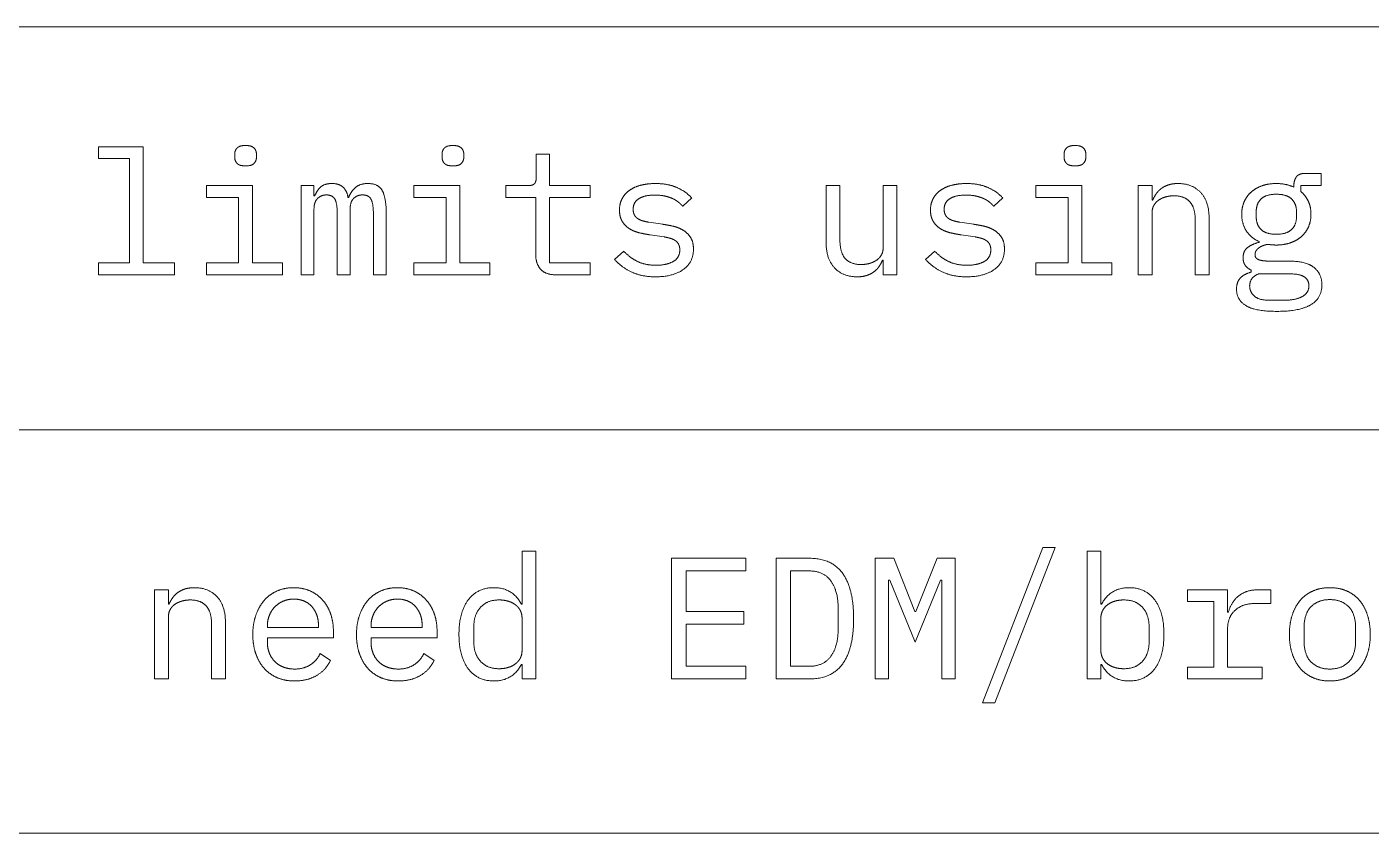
# Model space of a CAD drawing. Header units: millimetres. Extents: x 22 to 584, y 11 to 410.
# Drawn here: x 488.85 to 512.19, y 51.35 to 65.35 of the extents above; entities that cross this region are included whole.
import ezdxf

# ---------------------------------------------------------------- set-up
doc = ezdxf.new("R2010")
doc.units = ezdxf.units.MM
doc.layers.add('dims', color=7, linetype='Continuous', lineweight=5)

msp = doc.modelspace()

# ---------------------------------------------------------------- linework, layer by layer
at = {"layer": 'dims'}
for p, q in [((423.223, 65.35), (566.75, 65.35)), ((490.093, 63.266), (490.093, 63.062)), ((490.873, 63.266), (490.093, 63.266)), ((490.873, 61.25), (490.873, 63.266)), ((490.093, 63.062), (490.633, 63.062)), ((490.633, 63.062), (490.633, 61.25)), ((492.46, 63.137), (492.46, 63.089)), ((492.838, 63.089), (492.838, 63.137)), ((496.06, 63.137), (496.06, 63.089)), ((496.438, 63.089), (496.438, 63.137)), ((497.695, 63.14), (497.695, 62.735)), ((497.926, 63.14), (497.695, 63.14)), ((497.926, 62.594), (497.926, 63.14)), ((506.86, 63.137), (506.86, 63.089)), ((507.238, 63.089), (507.238, 63.137)), ((511.321, 62.804), (511.036, 62.804)), ((511.321, 62.594), (511.321, 62.804)), ((491.971, 62.594), (491.971, 62.39)), ((492.769, 62.594), (491.971, 62.594)), ((492.769, 61.25), (492.769, 62.594)), ((493.615, 62.594), (493.615, 61.046)), ((493.837, 62.594), (493.615, 62.594)), ((493.837, 62.414), (493.837, 62.594)), ((495.571, 62.594), (495.571, 62.39)), ((496.369, 62.594), (495.571, 62.594)), ((496.369, 61.25), (496.369, 62.594)), ((497.17, 62.594), (497.17, 62.39)), ((497.554, 62.594), (497.17, 62.594)), ((498.631, 62.594), (497.926, 62.594)), ((498.631, 62.39), (498.631, 62.594)), ((502.729, 62.594), (502.729, 61.601)), ((502.969, 62.594), (502.729, 62.594)), ((502.969, 61.643), (502.969, 62.594)), ((503.719, 62.594), (503.719, 61.52)), ((503.959, 62.594), (503.719, 62.594)), ((503.959, 61.046), (503.959, 62.594)), ((506.371, 62.594), (506.371, 62.39)), ((507.169, 62.594), (506.371, 62.594)), ((507.169, 61.25), (507.169, 62.594)), ((508.147, 62.594), (508.147, 61.046)), ((508.387, 62.594), (508.147, 62.594)), ((508.387, 62.342), (508.387, 62.594)), ((510.85, 62.594), (510.85, 62.567)), ((510.973, 62.594), (511.321, 62.594)), ((510.973, 62.489), (510.973, 62.594)), ((491.971, 62.39), (492.529, 62.39)), ((492.529, 62.39), (492.529, 61.25)), ((493.849, 62.414), (493.837, 62.414)), ((494.437, 62.387), (494.428, 62.387)), ((495.571, 62.39), (496.129, 62.39)), ((496.129, 62.39), (496.129, 61.25)), ((497.17, 62.39), (497.686, 62.39)), ((497.686, 62.39), (497.686, 61.4)), ((497.926, 62.39), (498.631, 62.39)), ((497.926, 61.25), (497.926, 62.39)), ((500.239, 62.234), (500.395, 62.381)), ((505.639, 62.234), (505.795, 62.381)), ((506.371, 62.39), (506.929, 62.39)), ((506.929, 62.39), (506.929, 61.25)), ((508.399, 62.342), (508.387, 62.342)), ((493.837, 61.046), (493.837, 62.183)), ((494.242, 62.081), (494.242, 61.046)), ((494.464, 61.046), (494.464, 62.183)), ((494.869, 62.081), (494.869, 61.046)), ((495.091, 61.046), (495.091, 62.12)), ((508.387, 61.046), (508.387, 62.12)), ((510.196, 62.054), (510.196, 62.141)), ((510.895, 62.141), (510.895, 62.054)), ((499.894, 61.922), (499.651, 61.958)), ((505.294, 61.922), (505.051, 61.958)), ((509.137, 61.997), (509.137, 61.046)), ((509.377, 61.046), (509.377, 62.039)), ((499.672, 61.739), (499.915, 61.703)), ((505.072, 61.739), (505.315, 61.703)), ((510.247, 61.622), (510.247, 61.61)), ((499.216, 61.454), (499.054, 61.313)), ((504.616, 61.454), (504.454, 61.313)), ((490.093, 61.25), (490.093, 61.046)), ((490.633, 61.25), (490.093, 61.25)), ((491.413, 61.25), (490.873, 61.25)), ((491.413, 61.046), (491.413, 61.25)), ((491.971, 61.25), (491.971, 61.046)), ((492.529, 61.25), (491.971, 61.25)), ((493.291, 61.25), (492.769, 61.25)), ((493.291, 61.046), (493.291, 61.25)), ((495.571, 61.25), (495.571, 61.046)), ((496.129, 61.25), (495.571, 61.25)), ((496.891, 61.25), (496.369, 61.25)), ((496.891, 61.046), (496.891, 61.25)), ((498.631, 61.25), (497.926, 61.25)), ((498.631, 61.046), (498.631, 61.25)), ((503.707, 61.298), (503.719, 61.298)), ((503.719, 61.298), (503.719, 61.046)), ((506.371, 61.25), (506.371, 61.046)), ((506.929, 61.25), (506.371, 61.25)), ((507.691, 61.25), (507.169, 61.25)), ((507.691, 61.046), (507.691, 61.25)), ((510.766, 61.283), (510.424, 61.283)), ((490.093, 61.046), (491.413, 61.046)), ((491.971, 61.046), (493.291, 61.046)), ((493.615, 61.046), (493.837, 61.046)), ((494.242, 61.046), (494.464, 61.046)), ((494.869, 61.046), (495.091, 61.046)), ((495.571, 61.046), (496.891, 61.046)), ((498.028, 61.046), (498.631, 61.046)), ((503.719, 61.046), (503.959, 61.046)), ((506.371, 61.046), (507.691, 61.046)), ((508.147, 61.046), (508.387, 61.046)), ((509.137, 61.046), (509.377, 61.046)), ((510.106, 61.127), (510.106, 61.091)), ((510.238, 61.061), (510.775, 61.061)), ((510.667, 60.602), (510.433, 60.602)), ((423.223, 58.35), (566.75, 58.35)), ((497.449, 56.248), (497.449, 55.324)), ((497.689, 56.248), (497.449, 56.248)), ((497.689, 54.028), (497.689, 56.248)), ((506.489, 56.308), (505.444, 53.614)), ((505.66, 53.614), (506.704, 56.308)), ((506.704, 56.308), (506.489, 56.308)), ((507.259, 56.248), (507.259, 54.028)), ((507.499, 56.248), (507.259, 56.248)), ((507.499, 55.324), (507.499, 56.248)), ((500.044, 56.122), (500.044, 54.028)), ((501.334, 56.122), (500.044, 56.122)), ((501.334, 55.903), (501.334, 56.122)), ((501.859, 56.122), (501.859, 54.028)), ((502.444, 56.122), (501.859, 56.122)), ((503.579, 56.122), (503.579, 54.028)), ((503.902, 56.122), (503.579, 56.122)), ((504.271, 55.198), (503.902, 56.122)), ((504.659, 56.122), (504.289, 55.198)), ((504.97, 56.122), (504.659, 56.122)), ((504.97, 54.028), (504.97, 56.122)), ((500.296, 55.903), (501.334, 55.903)), ((500.296, 55.198), (500.296, 55.903)), ((502.111, 55.903), (502.432, 55.903)), ((502.111, 54.247), (502.111, 55.903)), ((491.069, 55.576), (491.069, 54.028)), ((491.309, 55.576), (491.069, 55.576)), ((491.309, 55.324), (491.309, 55.576)), ((503.809, 55.741), (503.834, 55.741)), ((503.809, 55.078), (503.809, 55.741)), ((503.834, 55.741), (504.274, 54.664)), ((504.274, 54.664), (504.715, 55.741)), ((504.715, 55.741), (504.739, 55.741)), ((504.739, 55.741), (504.739, 55.078)), ((509.005, 55.576), (509.005, 55.372)), ((509.699, 55.576), (509.005, 55.576)), ((509.699, 55.186), (509.699, 55.576)), ((510.451, 55.576), (510.235, 55.576)), ((510.451, 55.336), (510.451, 55.576)), ((491.32, 55.324), (491.309, 55.324)), ((497.449, 55.324), (497.437, 55.324)), ((507.511, 55.324), (507.499, 55.324)), ((509.005, 55.372), (509.459, 55.372)), ((509.459, 55.372), (509.459, 54.232)), ((510.16, 55.336), (510.451, 55.336)), ((491.309, 54.028), (491.309, 55.102)), ((497.449, 55.081), (497.449, 54.523)), ((501.299, 55.198), (500.296, 55.198)), ((501.299, 54.979), (501.299, 55.198)), ((502.939, 55.237), (502.939, 54.913)), ((504.289, 55.198), (504.271, 55.198)), ((507.499, 54.523), (507.499, 55.081)), ((509.714, 55.186), (509.699, 55.186)), ((492.059, 54.979), (492.059, 54.028)), ((492.299, 54.028), (492.299, 55.021)), ((493.027, 54.922), (493.027, 54.943)), ((493.915, 54.922), (493.027, 54.922)), ((493.915, 54.955), (493.915, 54.922)), ((494.174, 54.742), (494.174, 54.856)), ((494.827, 54.922), (494.827, 54.943)), ((495.715, 54.922), (494.827, 54.922)), ((495.715, 54.955), (495.715, 54.922)), ((495.974, 54.742), (495.974, 54.856)), ((496.612, 54.67), (496.612, 54.934)), ((500.296, 54.979), (501.299, 54.979)), ((500.296, 54.247), (500.296, 54.979)), ((503.809, 54.028), (503.809, 55.078)), ((504.739, 55.078), (504.739, 54.028)), ((508.336, 54.934), (508.336, 54.67)), ((509.699, 54.232), (509.699, 54.901)), ((511.027, 54.691), (511.027, 54.913)), ((511.921, 54.913), (511.921, 54.691)), ((493.027, 54.742), (494.174, 54.742)), ((493.027, 54.67), (493.027, 54.742)), ((494.827, 54.742), (495.974, 54.742)), ((494.827, 54.67), (494.827, 54.742)), ((494.122, 54.349), (493.945, 54.469)), ((495.922, 54.349), (495.745, 54.469)), ((497.437, 54.28), (497.449, 54.28)), ((497.449, 54.28), (497.449, 54.028)), ((501.334, 54.247), (500.296, 54.247)), ((501.334, 54.028), (501.334, 54.247)), ((502.432, 54.247), (502.111, 54.247)), ((507.499, 54.28), (507.511, 54.28)), ((507.499, 54.028), (507.499, 54.28)), ((509.005, 54.232), (509.005, 54.028)), ((509.459, 54.232), (509.005, 54.232)), ((510.298, 54.232), (509.699, 54.232)), ((510.298, 54.028), (510.298, 54.232)), ((491.069, 54.028), (491.309, 54.028)), ((492.059, 54.028), (492.299, 54.028)), ((497.449, 54.028), (497.689, 54.028)), ((500.044, 54.028), (501.334, 54.028)), ((501.859, 54.028), (502.444, 54.028)), ((503.579, 54.028), (503.809, 54.028)), ((504.739, 54.028), (504.97, 54.028)), ((507.259, 54.028), (507.499, 54.028)), ((509.005, 54.028), (510.298, 54.028)), ((505.444, 53.614), (505.66, 53.614)), ((423.223, 51.35), (566.75, 51.35))]:
    msp.add_line(p, q, dxfattribs=at)
for points in [[(492.502, 63.246), (492.544, 63.29), (492.649, 63.29)], [(492.649, 63.29), (492.754, 63.29), (492.796, 63.246)], [(496.102, 63.246), (496.144, 63.29), (496.249, 63.29)], [(496.249, 63.29), (496.354, 63.29), (496.396, 63.246)], [(506.902, 63.246), (506.944, 63.29), (507.049, 63.29)], [(507.049, 63.29), (507.154, 63.29), (507.196, 63.246)], [(492.46, 63.137), (492.46, 63.203), (492.502, 63.246)], [(492.502, 62.979), (492.46, 63.023), (492.46, 63.089)], [(492.796, 63.246), (492.838, 63.203), (492.838, 63.137)], [(492.838, 63.089), (492.838, 63.023), (492.796, 62.979)], [(496.06, 63.137), (496.06, 63.203), (496.102, 63.246)], [(496.102, 62.979), (496.06, 63.023), (496.06, 63.089)], [(496.396, 63.246), (496.438, 63.203), (496.438, 63.137)], [(496.438, 63.089), (496.438, 63.023), (496.396, 62.979)], [(506.86, 63.137), (506.86, 63.203), (506.902, 63.246)], [(506.902, 62.979), (506.86, 63.023), (506.86, 63.089)], [(507.196, 63.246), (507.238, 63.203), (507.238, 63.137)], [(507.238, 63.089), (507.238, 63.023), (507.196, 62.979)], [(492.649, 62.936), (492.544, 62.936), (492.502, 62.979)], [(492.796, 62.979), (492.754, 62.936), (492.649, 62.936)], [(496.249, 62.936), (496.144, 62.936), (496.102, 62.979)], [(496.396, 62.979), (496.354, 62.936), (496.249, 62.936)], [(507.049, 62.936), (506.944, 62.936), (506.902, 62.979)], [(507.196, 62.979), (507.154, 62.936), (507.049, 62.936)], [(510.892, 62.744), (510.934, 62.804), (511.036, 62.804)], [(493.849, 62.414), (493.885, 62.504), (493.951, 62.567)], [(493.951, 62.567), (494.017, 62.63), (494.146, 62.63)], [(494.146, 62.63), (494.281, 62.63), (494.347, 62.562)], [(494.347, 62.562), (494.413, 62.495), (494.428, 62.387)], [(494.437, 62.387), (494.479, 62.492), (494.557, 62.561)], [(494.557, 62.561), (494.635, 62.63), (494.773, 62.63)], [(494.773, 62.63), (494.962, 62.63), (495.027, 62.498)], [(497.554, 62.594), (497.632, 62.594), (497.664, 62.625)], [(497.664, 62.625), (497.695, 62.657), (497.695, 62.735)], [(499.318, 62.514), (499.402, 62.573), (499.516, 62.601)], [(499.516, 62.601), (499.63, 62.63), (499.765, 62.63)], [(499.765, 62.63), (499.975, 62.63), (500.13, 62.564)], [(500.13, 62.564), (500.284, 62.498), (500.395, 62.381)], [(504.718, 62.514), (504.802, 62.573), (504.916, 62.601)], [(504.916, 62.601), (505.03, 62.63), (505.165, 62.63)], [(505.165, 62.63), (505.375, 62.63), (505.53, 62.564)], [(505.53, 62.564), (505.684, 62.498), (505.795, 62.381)], [(508.548, 62.543), (508.6, 62.582), (508.672, 62.606)], [(508.672, 62.606), (508.744, 62.63), (508.84, 62.63)], [(508.84, 62.63), (509.083, 62.63), (509.23, 62.475)], [(510.108, 62.481), (510.187, 62.552), (510.298, 62.591)], [(510.298, 62.591), (510.409, 62.63), (510.544, 62.63)], [(510.544, 62.63), (510.718, 62.63), (510.85, 62.567)], [(510.85, 62.594), (510.85, 62.684), (510.892, 62.744)], [(493.899, 62.37), (493.837, 62.309), (493.837, 62.183)], [(494.056, 62.432), (493.96, 62.432), (493.899, 62.37)], [(494.202, 62.355), (494.161, 62.432), (494.056, 62.432)], [(494.242, 62.081), (494.242, 62.279), (494.202, 62.355)], [(494.524, 62.37), (494.464, 62.309), (494.464, 62.183)], [(494.68, 62.432), (494.584, 62.432), (494.524, 62.37)], [(494.829, 62.355), (494.788, 62.432), (494.68, 62.432)], [(494.869, 62.081), (494.869, 62.279), (494.829, 62.355)], [(495.027, 62.498), (495.091, 62.366), (495.091, 62.12)], [(499.141, 62.168), (499.141, 62.285), (499.188, 62.37)], [(499.188, 62.37), (499.234, 62.456), (499.318, 62.514)], [(499.476, 62.366), (499.378, 62.303), (499.378, 62.183)], [(499.756, 62.429), (499.573, 62.429), (499.476, 62.366)], [(499.936, 62.411), (499.858, 62.429), (499.756, 62.429)], [(500.073, 62.364), (500.014, 62.393), (499.936, 62.411)], [(500.172, 62.301), (500.131, 62.336), (500.073, 62.364)], [(504.541, 62.168), (504.541, 62.285), (504.588, 62.37)], [(504.588, 62.37), (504.634, 62.456), (504.718, 62.514)], [(504.876, 62.366), (504.778, 62.303), (504.778, 62.183)], [(505.156, 62.429), (504.973, 62.429), (504.876, 62.366)], [(505.336, 62.411), (505.258, 62.429), (505.156, 62.429)], [(505.473, 62.364), (505.414, 62.393), (505.336, 62.411)], [(505.572, 62.301), (505.531, 62.336), (505.473, 62.364)], [(508.399, 62.342), (508.423, 62.399), (508.459, 62.451)], [(508.507, 62.345), (508.453, 62.309), (508.42, 62.252)], [(508.459, 62.451), (508.495, 62.504), (508.548, 62.543)], [(508.63, 62.399), (508.561, 62.381), (508.507, 62.345)], [(508.771, 62.417), (508.699, 62.417), (508.63, 62.399)], [(509.044, 62.313), (508.951, 62.417), (508.771, 62.417)], [(509.23, 62.475), (509.377, 62.321), (509.377, 62.039)], [(509.986, 62.312), (510.028, 62.411), (510.108, 62.481)], [(510.28, 62.361), (510.196, 62.279), (510.196, 62.141)], [(510.544, 62.444), (510.364, 62.444), (510.28, 62.361)], [(510.81, 62.361), (510.724, 62.444), (510.544, 62.444)], [(510.895, 62.141), (510.895, 62.279), (510.81, 62.361)], [(510.973, 62.489), (511.057, 62.417), (511.102, 62.318)], [(511.102, 62.318), (511.147, 62.219), (511.147, 62.096)], [(499.194, 61.964), (499.141, 62.042), (499.141, 62.168)], [(499.378, 62.183), (499.378, 62.123), (499.401, 62.082)], [(499.401, 62.082), (499.423, 62.042), (499.462, 62.018)], [(500.239, 62.234), (500.212, 62.267), (500.172, 62.301)], [(504.594, 61.964), (504.541, 62.042), (504.541, 62.168)], [(504.778, 62.183), (504.778, 62.123), (504.801, 62.082)], [(504.801, 62.082), (504.823, 62.042), (504.862, 62.018)], [(505.639, 62.234), (505.612, 62.267), (505.572, 62.301)], [(508.42, 62.252), (508.387, 62.195), (508.387, 62.12)], [(509.137, 61.997), (509.137, 62.21), (509.044, 62.313)], [(509.944, 62.096), (509.944, 62.213), (509.986, 62.312)], [(510.024, 61.808), (509.944, 61.931), (509.944, 62.096)], [(511.147, 62.096), (511.147, 61.979), (511.104, 61.88)], [(499.324, 61.839), (499.246, 61.886), (499.194, 61.964)], [(499.462, 62.018), (499.501, 61.994), (499.551, 61.98)], [(499.551, 61.98), (499.6, 61.967), (499.651, 61.958)], [(499.894, 61.922), (499.978, 61.91), (500.071, 61.889)], [(500.071, 61.889), (500.164, 61.868), (500.242, 61.821)], [(504.724, 61.839), (504.646, 61.886), (504.594, 61.964)], [(504.862, 62.018), (504.901, 61.994), (504.951, 61.98)], [(504.951, 61.98), (505, 61.967), (505.051, 61.958)], [(505.294, 61.922), (505.378, 61.91), (505.471, 61.889)], [(505.471, 61.889), (505.564, 61.868), (505.642, 61.821)], [(510.196, 62.054), (510.196, 61.916), (510.28, 61.832)], [(510.81, 61.832), (510.895, 61.916), (510.895, 62.054)], [(511.104, 61.88), (511.06, 61.781), (510.982, 61.71)], [(499.497, 61.772), (499.402, 61.793), (499.324, 61.839)], [(499.672, 61.739), (499.591, 61.751), (499.497, 61.772)], [(500.017, 61.68), (499.969, 61.694), (499.915, 61.703)], [(500.104, 61.643), (500.065, 61.667), (500.017, 61.68)], [(500.166, 61.578), (500.143, 61.619), (500.104, 61.643)], [(500.242, 61.821), (500.32, 61.775), (500.373, 61.697)], [(500.373, 61.697), (500.425, 61.619), (500.425, 61.493)], [(502.969, 61.643), (502.969, 61.43), (503.062, 61.326)], [(504.897, 61.772), (504.802, 61.793), (504.724, 61.839)], [(505.072, 61.739), (504.991, 61.751), (504.897, 61.772)], [(505.417, 61.68), (505.369, 61.694), (505.315, 61.703)], [(505.504, 61.643), (505.465, 61.667), (505.417, 61.68)], [(505.566, 61.578), (505.543, 61.619), (505.504, 61.643)], [(505.642, 61.821), (505.72, 61.775), (505.773, 61.697)], [(505.773, 61.697), (505.825, 61.619), (505.825, 61.493)], [(510.247, 61.622), (510.103, 61.685), (510.024, 61.808)], [(510.28, 61.832), (510.364, 61.748), (510.544, 61.748)], [(510.544, 61.748), (510.724, 61.748), (510.81, 61.832)], [(510.982, 61.71), (510.904, 61.64), (510.792, 61.601)], [(497.769, 61.145), (497.686, 61.244), (497.686, 61.4)], [(499.216, 61.454), (499.327, 61.337), (499.459, 61.274)], [(500.073, 61.275), (500.188, 61.34), (500.188, 61.478)], [(500.188, 61.478), (500.188, 61.538), (500.166, 61.578)], [(500.425, 61.493), (500.425, 61.262), (500.247, 61.136)], [(502.876, 61.164), (502.729, 61.319), (502.729, 61.601)], [(503.599, 61.295), (503.653, 61.331), (503.686, 61.386)], [(503.686, 61.386), (503.719, 61.442), (503.719, 61.52)], [(504.616, 61.454), (504.727, 61.337), (504.859, 61.274)], [(505.473, 61.275), (505.588, 61.34), (505.588, 61.478)], [(505.588, 61.478), (505.588, 61.538), (505.566, 61.578)], [(505.825, 61.493), (505.825, 61.262), (505.647, 61.136)], [(509.968, 61.34), (509.968, 61.46), (510.048, 61.52)], [(510.048, 61.52), (510.127, 61.58), (510.247, 61.61)], [(510.196, 61.466), (510.175, 61.436), (510.175, 61.397)], [(510.175, 61.397), (510.175, 61.328), (510.244, 61.305)], [(510.25, 61.518), (510.217, 61.496), (510.196, 61.466)], [(510.322, 61.554), (510.283, 61.541), (510.25, 61.518)], [(510.397, 61.574), (510.361, 61.568), (510.322, 61.554)], [(510.469, 61.565), (510.433, 61.568), (510.397, 61.574)], [(510.544, 61.562), (510.505, 61.562), (510.469, 61.565)], [(510.792, 61.601), (510.679, 61.562), (510.544, 61.562)], [(499.353, 61.093), (499.177, 61.175), (499.054, 61.313)], [(499.459, 61.274), (499.591, 61.211), (499.777, 61.211)], [(499.777, 61.211), (499.957, 61.211), (500.073, 61.275)], [(503.266, 61.01), (503.023, 61.01), (502.876, 61.164)], [(503.062, 61.326), (503.155, 61.223), (503.335, 61.223)], [(503.335, 61.223), (503.407, 61.223), (503.476, 61.241)], [(503.476, 61.241), (503.545, 61.259), (503.599, 61.295)], [(503.647, 61.188), (503.611, 61.136), (503.559, 61.097)], [(503.707, 61.298), (503.683, 61.241), (503.647, 61.188)], [(504.753, 61.093), (504.577, 61.175), (504.454, 61.313)], [(504.859, 61.274), (504.991, 61.211), (505.177, 61.211)], [(505.177, 61.211), (505.357, 61.211), (505.473, 61.275)], [(510.004, 61.211), (509.968, 61.262), (509.968, 61.34)], [(510.106, 61.127), (510.04, 61.16), (510.004, 61.211)], [(510.244, 61.305), (510.313, 61.283), (510.424, 61.283)], [(510.766, 61.283), (511.066, 61.283), (511.201, 61.17)], [(511.201, 61.17), (511.336, 61.058), (511.336, 60.869)], [(498.028, 61.046), (497.851, 61.046), (497.769, 61.145)], [(499.771, 61.01), (499.528, 61.01), (499.353, 61.093)], [(500.247, 61.136), (500.068, 61.01), (499.771, 61.01)], [(503.434, 61.034), (503.362, 61.01), (503.266, 61.01)], [(503.559, 61.097), (503.506, 61.058), (503.434, 61.034)], [(505.171, 61.01), (504.928, 61.01), (504.753, 61.093)], [(505.647, 61.136), (505.468, 61.01), (505.171, 61.01)], [(509.854, 60.794), (509.854, 60.92), (509.92, 60.989)], [(509.92, 60.989), (509.986, 61.058), (510.106, 61.091)], [(510.238, 61.061), (510.082, 60.998), (510.082, 60.851)], [(511.036, 61.005), (510.961, 61.061), (510.775, 61.061)], [(511.111, 60.857), (511.111, 60.95), (511.036, 61.005)], [(510.018, 60.509), (509.854, 60.608), (509.854, 60.794)], [(510.082, 60.851), (510.082, 60.749), (510.163, 60.675)], [(510.994, 60.666), (511.111, 60.731), (511.111, 60.857)], [(511.336, 60.869), (511.336, 60.635), (511.141, 60.523)], [(510.556, 60.41), (510.181, 60.41), (510.018, 60.509)], [(510.163, 60.675), (510.244, 60.602), (510.433, 60.602)], [(511.141, 60.523), (510.946, 60.41), (510.556, 60.41)], [(510.667, 60.602), (510.877, 60.602), (510.994, 60.666)], [(502.444, 56.122), (502.829, 56.122), (503.017, 55.858)], [(502.812, 55.729), (502.684, 55.903), (502.432, 55.903)], [(503.017, 55.858), (503.206, 55.594), (503.206, 55.075)], [(491.469, 55.525), (491.521, 55.564), (491.593, 55.588)], [(491.593, 55.588), (491.665, 55.612), (491.761, 55.612)], [(491.761, 55.612), (492.004, 55.612), (492.151, 55.458)], [(492.973, 55.391), (493.066, 55.498), (493.197, 55.555)], [(493.197, 55.555), (493.327, 55.612), (493.486, 55.612)], [(493.486, 55.612), (493.642, 55.612), (493.77, 55.555)], [(493.77, 55.555), (493.897, 55.498), (493.987, 55.398)], [(494.773, 55.391), (494.866, 55.498), (494.997, 55.555)], [(494.997, 55.555), (495.127, 55.612), (495.286, 55.612)], [(495.286, 55.612), (495.442, 55.612), (495.57, 55.555)], [(495.57, 55.555), (495.697, 55.498), (495.787, 55.398)], [(496.515, 55.399), (496.675, 55.612), (496.96, 55.612)], [(496.96, 55.612), (497.287, 55.612), (497.437, 55.324)], [(502.939, 55.237), (502.939, 55.555), (502.812, 55.729)], [(507.511, 55.324), (507.661, 55.612), (507.989, 55.612)], [(507.989, 55.612), (508.274, 55.612), (508.434, 55.399)], [(509.895, 55.472), (510.028, 55.576), (510.235, 55.576)], [(510.96, 55.391), (511.051, 55.498), (511.182, 55.555)], [(511.182, 55.555), (511.312, 55.612), (511.474, 55.612)], [(511.474, 55.612), (511.636, 55.612), (511.767, 55.555)], [(511.767, 55.555), (511.897, 55.498), (511.989, 55.391)], [(491.32, 55.324), (491.344, 55.381), (491.38, 55.433)], [(491.428, 55.327), (491.374, 55.291), (491.341, 55.234)], [(491.38, 55.433), (491.416, 55.486), (491.469, 55.525)], [(491.551, 55.381), (491.482, 55.363), (491.428, 55.327)], [(491.692, 55.399), (491.62, 55.399), (491.551, 55.381)], [(491.965, 55.295), (491.872, 55.399), (491.692, 55.399)], [(492.151, 55.458), (492.299, 55.303), (492.299, 55.021)], [(492.828, 55.135), (492.88, 55.285), (492.973, 55.391)], [(493.303, 55.378), (493.219, 55.342), (493.158, 55.279)], [(493.486, 55.414), (493.387, 55.414), (493.303, 55.378)], [(493.662, 55.381), (493.582, 55.414), (493.486, 55.414)], [(493.797, 55.286), (493.741, 55.348), (493.662, 55.381)], [(493.987, 55.398), (494.077, 55.297), (494.125, 55.159)], [(494.628, 55.135), (494.68, 55.285), (494.773, 55.391)], [(495.103, 55.378), (495.019, 55.342), (494.958, 55.279)], [(495.286, 55.414), (495.187, 55.414), (495.103, 55.378)], [(495.462, 55.381), (495.382, 55.414), (495.286, 55.414)], [(495.597, 55.286), (495.541, 55.348), (495.462, 55.381)], [(495.787, 55.398), (495.877, 55.297), (495.925, 55.159)], [(496.354, 54.802), (496.354, 55.186), (496.515, 55.399)], [(497.054, 55.399), (496.844, 55.399), (496.728, 55.271)], [(497.206, 55.378), (497.134, 55.399), (497.054, 55.399)], [(497.332, 55.316), (497.279, 55.357), (497.206, 55.378)], [(497.418, 55.217), (497.386, 55.276), (497.332, 55.316)], [(507.616, 55.316), (507.562, 55.276), (507.531, 55.217)], [(507.742, 55.378), (507.67, 55.357), (507.616, 55.316)], [(507.895, 55.399), (507.814, 55.399), (507.742, 55.378)], [(508.221, 55.271), (508.105, 55.399), (507.895, 55.399)], [(508.434, 55.399), (508.594, 55.186), (508.594, 54.802)], [(509.714, 55.186), (509.761, 55.369), (509.895, 55.472)], [(510.16, 55.336), (509.954, 55.336), (509.826, 55.216)], [(510.82, 55.135), (510.869, 55.285), (510.96, 55.391)], [(511.474, 55.405), (511.274, 55.405), (511.15, 55.285)], [(511.798, 55.285), (511.675, 55.405), (511.474, 55.405)], [(511.989, 55.391), (512.08, 55.285), (512.128, 55.135)], [(491.341, 55.234), (491.309, 55.177), (491.309, 55.102)], [(492.059, 54.979), (492.059, 55.192), (491.965, 55.295)], [(492.775, 54.799), (492.775, 54.985), (492.828, 55.135)], [(493.062, 55.13), (493.027, 55.045), (493.027, 54.943)], [(493.158, 55.279), (493.096, 55.216), (493.062, 55.13)], [(493.884, 55.141), (493.852, 55.225), (493.797, 55.286)], [(493.915, 54.955), (493.915, 55.057), (493.884, 55.141)], [(494.125, 55.159), (494.174, 55.021), (494.174, 54.856)], [(494.575, 54.799), (494.575, 54.985), (494.628, 55.135)], [(494.862, 55.13), (494.827, 55.045), (494.827, 54.943)], [(494.958, 55.279), (494.896, 55.216), (494.862, 55.13)], [(495.684, 55.141), (495.652, 55.225), (495.597, 55.286)], [(495.715, 54.955), (495.715, 55.057), (495.684, 55.141)], [(495.925, 55.159), (495.974, 55.021), (495.974, 54.856)], [(496.728, 55.271), (496.612, 55.144), (496.612, 54.934)], [(497.449, 55.081), (497.449, 55.159), (497.418, 55.217)], [(507.531, 55.217), (507.499, 55.159), (507.499, 55.081)], [(508.336, 54.934), (508.336, 55.144), (508.221, 55.271)], [(509.826, 55.216), (509.699, 55.096), (509.699, 54.901)], [(510.772, 54.802), (510.772, 54.985), (510.82, 55.135)], [(511.15, 55.285), (511.027, 55.165), (511.027, 54.913)], [(511.921, 54.913), (511.921, 55.165), (511.798, 55.285)], [(512.128, 55.135), (512.176, 54.985), (512.176, 54.802)], [(502.812, 54.421), (502.939, 54.595), (502.939, 54.913)], [(503.206, 55.075), (503.206, 54.556), (503.017, 54.292)], [(492.826, 54.467), (492.775, 54.616), (492.775, 54.799)], [(493.027, 54.67), (493.027, 54.568), (493.06, 54.481)], [(494.626, 54.467), (494.575, 54.616), (494.575, 54.799)], [(494.827, 54.67), (494.827, 54.568), (494.86, 54.481)], [(496.515, 54.205), (496.354, 54.418), (496.354, 54.802)], [(496.612, 54.67), (496.612, 54.46), (496.728, 54.333)], [(508.221, 54.333), (508.336, 54.46), (508.336, 54.67)], [(508.594, 54.802), (508.594, 54.418), (508.434, 54.205)], [(510.82, 54.467), (510.772, 54.616), (510.772, 54.802)], [(511.027, 54.691), (511.027, 54.439), (511.15, 54.319)], [(511.798, 54.319), (511.921, 54.439), (511.921, 54.691)], [(512.176, 54.802), (512.176, 54.616), (512.128, 54.467)], [(492.972, 54.212), (492.877, 54.319), (492.826, 54.467)], [(493.06, 54.481), (493.094, 54.394), (493.155, 54.331)], [(493.771, 54.271), (493.885, 54.343), (493.945, 54.469)], [(494.772, 54.212), (494.677, 54.319), (494.626, 54.467)], [(494.86, 54.481), (494.894, 54.394), (494.955, 54.331)], [(495.571, 54.271), (495.685, 54.343), (495.745, 54.469)], [(497.332, 54.288), (497.386, 54.328), (497.418, 54.386)], [(497.418, 54.386), (497.449, 54.445), (497.449, 54.523)], [(502.432, 54.247), (502.684, 54.247), (502.812, 54.421)], [(507.499, 54.523), (507.499, 54.445), (507.531, 54.386)], [(507.531, 54.386), (507.562, 54.328), (507.616, 54.288)], [(510.96, 54.212), (510.869, 54.319), (510.82, 54.467)], [(512.128, 54.467), (512.08, 54.319), (511.989, 54.212)], [(493.2, 54.049), (493.066, 54.106), (492.972, 54.212)], [(493.155, 54.331), (493.216, 54.268), (493.305, 54.233)], [(493.305, 54.233), (493.394, 54.199), (493.501, 54.199)], [(493.501, 54.199), (493.657, 54.199), (493.771, 54.271)], [(494.122, 54.349), (494.054, 54.193), (493.893, 54.093)], [(495, 54.049), (494.866, 54.106), (494.772, 54.212)], [(494.955, 54.331), (495.016, 54.268), (495.105, 54.233)], [(495.105, 54.233), (495.194, 54.199), (495.301, 54.199)], [(495.301, 54.199), (495.457, 54.199), (495.571, 54.271)], [(495.922, 54.349), (495.854, 54.193), (495.693, 54.093)], [(496.96, 53.992), (496.675, 53.992), (496.515, 54.205)], [(496.728, 54.333), (496.844, 54.205), (497.054, 54.205)], [(497.437, 54.28), (497.287, 53.992), (496.96, 53.992)], [(497.054, 54.205), (497.134, 54.205), (497.206, 54.226)], [(497.206, 54.226), (497.279, 54.247), (497.332, 54.288)], [(503.017, 54.292), (502.829, 54.028), (502.444, 54.028)], [(507.989, 53.992), (507.661, 53.992), (507.511, 54.28)], [(507.616, 54.288), (507.67, 54.247), (507.742, 54.226)], [(507.742, 54.226), (507.814, 54.205), (507.895, 54.205)], [(507.895, 54.205), (508.105, 54.205), (508.221, 54.333)], [(508.434, 54.205), (508.274, 53.992), (507.989, 53.992)], [(511.182, 54.049), (511.051, 54.106), (510.96, 54.212)], [(511.15, 54.319), (511.274, 54.199), (511.474, 54.199)], [(511.474, 54.199), (511.675, 54.199), (511.798, 54.319)], [(511.989, 54.212), (511.897, 54.106), (511.767, 54.049)], [(493.501, 53.992), (493.334, 53.992), (493.2, 54.049)], [(493.893, 54.093), (493.732, 53.992), (493.501, 53.992)], [(495.301, 53.992), (495.134, 53.992), (495, 54.049)], [(495.693, 54.093), (495.532, 53.992), (495.301, 53.992)], [(511.474, 53.992), (511.312, 53.992), (511.182, 54.049)], [(511.767, 54.049), (511.636, 53.992), (511.474, 53.992)]]:
    msp.add_open_spline(points, degree=2, dxfattribs=at)

doc.saveas('drawing.dxf')
